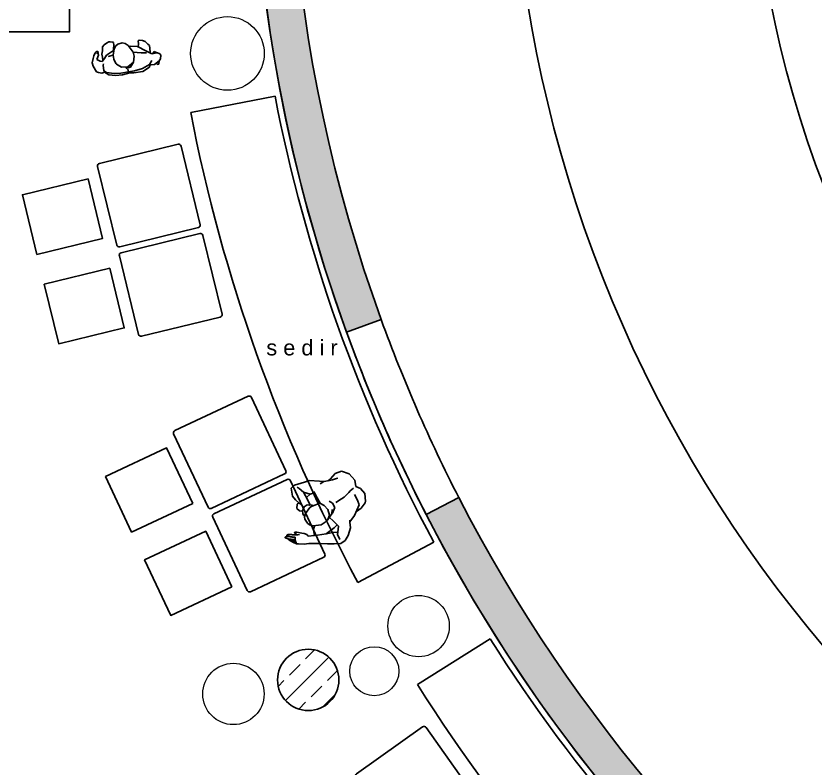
# Model space of a CAD drawing. Header units: centimetres. Extents: x -4936 to 1070, y -18359 to -13352.
# Drawn here: x -1474 to -823, y -14984 to -14371 of the extents above; entities that cross this region are included whole.
import ezdxf

# ---------------------------------------------------------------- set-up
doc = ezdxf.new("R2010")
doc.units = ezdxf.units.CM
doc.header["$MEASUREMENT"] = 0
doc.layers.add('_BK_PEYZAJ_AVM', color=7, linetype='Continuous', lineweight=5, true_color=0x1d5e12)
for name, color, linetype in [('a_p4', 4, 'Continuous'), ('a_p5', 5, 'Continuous'), ('a_p8', 8, 'Continuous'), ('str_SNL_hatch', 1, 'Continuous'), ('str_SNL_wall_sheer', 5, 'Continuous'), ('TEFRIS', 12, 'Continuous')]:
    doc.layers.add(name, color=color, linetype=linetype)
doc.layers.add('yazı', color=30, linetype='Continuous', lineweight=9)
doc.styles.add('25', font='Arial.ttf', dxfattribs={"height": 25})

# ---------------------------------------------------------------- blocks, each defined once
blk = doc.blocks.new('A$C47794B28')
at = {"layer": 'str_SNL_hatch'}
h = blk.add_hatch(dxfattribs=at)
h.set_pattern_fill('ANSI33', color=256, scale=100, style=0)
h.set_pattern_definition([(45, (-1153.641385440734, -4045.180646853264), (-17.67766952966369, 17.67766952966369), []), (45, (-1135.963715940734, -4045.180646853264), (-17.67766952966369, 17.67766952966369), [12.5, -6.25])])
edge = h.paths.add_edge_path()
edge.add_arc((0, 0), 25, 0, 360)
at = {"layer": 'str_SNL_wall_sheer'}
blk.add_circle((0, 0), 25, dxfattribs=at)
blk = doc.blocks.new('dada')
for p, q in [((219973.4297527905, -31806.8618306515), (219967.8187333976, -31810.10482326217)), ((219980.4856698812, -31806.96618437461), (219973.4297527905, -31806.8618306515)), ((219984.7079820423, -31810.00849674895), (219980.4856698812, -31806.96618437461)), ((219967.8187333976, -31810.10482326217), (219965.6273052227, -31815.2904005551)), ((219984.2825399424, -31815.56332567588), (219984.5506578094, -31812.1366389624)), ((219988.5610425697, -31808.21842904549), (219984.7079820423, -31810.00849674895)), ((219993.9071640513, -31808.37094602522), (219988.5610425697, -31808.21842904549)), ((219998.8760066897, -31812.25611538973), (219993.9071640513, -31808.37094602522)), ((219999.6707004234, -31813.15516284641), (219998.8760066897, -31812.25611538973)), ((220000.906890676, -31818.54142037474), (219999.6707004234, -31813.15516284641)), ((219965.6273052227, -31815.2904005551), (219966.3176452338, -31821.02182808958)), ((219966.3176452338, -31821.02182808958), (219966.1007320164, -31823.51507609218)), ((219966.7350601243, -31822.57107951), (219967.9311143297, -31820.29937924046)), ((219967.9311143297, -31820.29937924046), (219969.4000936557, -31817.12863151517)), ((219969.4000936557, -31817.12863151517), (219969.8014541273, -31816.05298545092)), ((219984.571519482, -31817.25706686612), (219984.2825399424, -31815.56332567588)), ((219984.6036283198, -31818.70196456343), (219984.571519482, -31817.25706686612)), ((219984.6036283198, -31820.51611389566), (219984.6036283198, -31818.70196456343)), ((219984.7240364612, -31822.7797869553), (219984.6036283198, -31820.51611389566)), ((219993.9553273079, -31816.30182894386), (219988.7697500149, -31815.09774752866)), ((219997.5916531805, -31817.9474068775), (219993.9553273079, -31816.30182894386)), ((219999.7268908894, -31822.23393671375), (219997.5916531805, -31817.9474068775)), ((220000.1764146177, -31823.1490385893), (220000.906890676, -31818.54142037474)), ((219964.1021354306, -31826.48835771225), (219961.5494828313, -31828.75203077283)), ((219963.5562851892, -31829.8035952083), (219964.1021354306, -31826.48835771225)), ((219964.1021354306, -31826.48835771225), (219966.7350601243, -31822.57107951)), ((219983.4316557427, -31830.56618010413), (219984.3628120367, -31825.27624908809)), ((219984.3628120367, -31825.27624908809), (219984.7240364612, -31822.7797869553)), ((220001.5892034777, -31826.61679306321), (219999.7268908894, -31822.23393671375)), ((220002.812862759, -31832.98161714871), (220001.5892034777, -31826.61679306321)), ((219961.5494828313, -31828.75203077283), (219955.5290757574, -31834.57978482053)), ((219981.9947852543, -31833.11883270342), (219978.9364184608, -31834.0178801601)), ((219985.9200906666, -31833.88944480915), (219981.9947852543, -31833.11883270342)), ((219988.0151923284, -31838.63352558363), (219985.9200906666, -31833.88944480915)), ((220002.9297474528, -31833.11080549445), (220001.8621285984, -31831.93080570709)), ((220006.6623998386, -31835.82400228243), (220002.9297474528, -31833.11080549445)), ((219954.1564229445, -31838.39270930059), (219950.2873079983, -31846.23529291499)), ((219955.5290757574, -31834.57978482053), (219954.1564229445, -31838.39270930059)), ((219965.9483935999, -31838.13583859868), (219964.2643284123, -31841.56198145051)), ((219965.9483935999, -31838.13583859868), (219964.9771012587, -31837.71039649818)), ((219970.2750594838, -31839.4683553639), (219965.9483935999, -31838.13583859868)), ((219975.2760109598, -31840.4155660772), (219970.2750594838, -31839.4683553639)), ((219978.8240375288, -31839.44427373607), (219975.1475756089, -31840.73665445458)), ((219983.2068938786, -31839.40413768843), (219978.8240375288, -31839.44427373607)), ((219987.6379134851, -31841.50726655938), (219983.2068938786, -31839.40413768843)), ((219988.0713827943, -31839.18740303416), (219985.6551459042, -31836.8534129753)), ((219988.0713827943, -31839.18740303416), (219988.0151923284, -31838.63352558363)), ((219988.4727432659, -31841.62767470136), (219988.0713827943, -31839.18740303416)), ((220008.267841725, -31838.35257325295), (220006.6623998386, -31835.82400228243)), ((220010.106072685, -31841.56345702588), (220008.267841725, -31838.35257325295)), ((219950.2873079983, -31846.23529291499), (219950.447852187, -31849.80740111202)), ((219954.9077826402, -31845.06717924561), (219953.1080794733, -31845.58927202571)), ((219959.3981907036, -31844.47733404927), (219954.9077826402, -31845.06717924561)), ((219964.2643284123, -31841.56198145051), (219959.3981907036, -31844.47733404927)), ((219962.8418635499, -31845.247946155), (219959.3981907036, -31844.47733404927)), ((219970.6202294894, -31847.49556479576), (219962.8418635499, -31845.247946155)), ((219964.2466252003, -31845.64127941683), (219964.2643284123, -31841.56198145051)), ((219972.1694809097, -31846.31556500934), (219970.965399495, -31847.20658525612)), ((219972.1694809097, -31846.31556500934), (219972.9201586505, -31846.52655505735)), ((219975.1475756089, -31840.73665445458), (219972.5628141719, -31847.45542874906)), ((219989.3878451411, -31844.89474893987), (219987.6379134851, -31841.50726655938)), ((219989.0988656016, -31844.07597357847), (219988.4727432659, -31841.62767470136)), ((219993.4646748132, -31842.31559024818), (219988.641314664, -31842.96019146659)), ((219989.40389956, -31845.85801407203), (219989.0988656016, -31844.07597357847)), ((219989.40389956, -31847.79257154532), (219989.3878451411, -31844.89474893987)), ((219999.271145249, -31842.09529755797), (219993.4646748132, -31842.31559024818)), ((219997.0136941015, -31853.7246793152), (219997.9296475574, -31845.56643866535)), ((219997.9296475574, -31845.56643866535), (219997.6077075994, -31842.2297154085)), ((219999.271145249, -31842.09529755797), (220002.3437611642, -31845.7054970923)), ((219999.9677071724, -31848.98059854071), (220002.3437611642, -31845.7054970923)), ((220002.3437611642, -31845.7054970923), (220003.5398153696, -31847.2708029316)), ((220011.4867527073, -31845.76971476778), (220010.106072685, -31841.56345702588)), ((220010.8365487432, -31850.10440786157), (220011.4867527073, -31845.76971476778)), ((219950.447852187, -31849.80740111202), (219955.802000878, -31853.25910116799)), ((219955.802000878, -31853.25910116799), (219959.8958776883, -31853.53202628877)), ((219959.8958776883, -31853.53202628877), (219963.4834174273, -31853.17397701806)), ((219963.1549247177, -31854.84848863605), (219963.3556049535, -31853.17882907364)), ((219963.4834174273, -31853.17397701806), (219967.2889375751, -31852.84168627739)), ((219967.2889375751, -31852.84168627739), (219968.8221345766, -31852.86576790616)), ((219969.0790052784, -31849.15719714828), (219968.5813182937, -31852.23161836129)), ((219968.5813182937, -31852.23161836129), (219970.18676018, -31855.43447492432)), ((219968.5813182937, -31852.23161836129), (219968.5813182937, -31852.23161836129)), ((219970.5881206517, -31848.02536061846), (219969.0790052784, -31849.15719714828)), ((219970.965399495, -31847.20658525612), (219970.5881206517, -31848.02536061846)), ((219972.5628141719, -31847.45542874906), (219972.1694809097, -31849.01270737845)), ((219972.1694809097, -31849.01270737845), (219973.4136983716, -31854.95284235824)), ((219985.0932880951, -31857.08808006693), (219988.9062125753, -31851.81420347068)), ((219988.9062125753, -31851.81420347068), (219989.40389956, -31847.79257154532)), ((219997.0136941015, -31853.7246793152), (219999.9677071724, -31848.98059854071)), ((220003.5398153696, -31847.2708029316), (220008.0350526516, -31848.65148295436)), ((220007.3768214781, -31854.47120979216), (220010.8365487432, -31850.10440786157)), ((220010.8365487432, -31850.10440786157), (220010.8365487432, -31850.10440786157)), ((219965.6433596415, -31857.48944053866), (219963.1549247177, -31854.84848863605)), ((219968.5090734088, -31857.12018890467), (219965.6433596415, -31857.48944053866)), ((219970.315195531, -31855.52277422763), (219968.5090734088, -31857.12018890467)), ((219970.18676018, -31855.43447492432), (219971.9607734645, -31856.55828424424)), ((219971.9607734645, -31856.55828424424), (219973.3896167434, -31857.24862425562)), ((219973.3896167434, -31857.24862425562), (219974.2986825771, -31857.09719472818)), ((219973.4136983716, -31854.95284235824), (219974.9308409543, -31857.3610051877)), ((219974.2986825771, -31857.09719472818), (219973.9987185846, -31855.88144587141)), ((219974.9308409543, -31857.3610051877), (219976.5603644689, -31858.48481450856)), ((219976.5603644689, -31858.48481450856), (219980.2849896453, -31859.19923614778)), ((219980.2849896453, -31859.19923614778), (219982.4443089826, -31858.75773962933)), ((219982.4443089826, -31858.75773962933), (219985.0932880951, -31857.08808006693)), ((219985.7996825251, -31856.20508703005), (219987.9028113963, -31859.36780754544)), ((219987.9028113963, -31859.36780754544), (219991.6434909916, -31861.5752901395)), ((219991.6434909916, -31861.5752901395), (219993.1686607835, -31859.66481429499)), ((219993.1686607835, -31859.66481429499), (219997.0136941015, -31853.7246793152)), ((219998.7234897105, -31863.71855505809), (220003.6682507206, -31858.46876008969)), ((220003.6682507206, -31858.46876008969), (220007.3768214781, -31854.47120979216)), ((219986.8030837041, -31865.86984718565), (219984.8604990216, -31866.76889464233)), ((219988.5677589089, -31865.90963839062), (219986.8030837041, -31865.86984718565)), ((219988.5677589089, -31865.90963839062), (219991.6434909916, -31861.5752901395)), ((219993.3372321817, -31869.50617305815), (219998.7234897105, -31863.71855505809)), ((219980.0843094096, -31870.44535656154), (219978.8160103194, -31871.79392774656)), ((219978.8160103194, -31871.79392774656), (219978.8641735759, -31872.05079844847)), ((219978.8641735759, -31872.05079844847), (219979.1531531155, -31872.17120658953)), ((219979.1531531155, -31872.17120658953), (219981.2161459395, -31871.84209100317)), ((219981.0475745414, -31869.81923422657), (219980.0843094096, -31870.44535656154)), ((219980.2689352265, -31873.42345126134), (219981.4970268902, -31872.1621443785)), ((219983.158730622, -31868.06930256981), (219981.0475745414, -31869.81923422657)), ((219981.2161459395, -31871.84209100317), (219982.1794110713, -31871.28018634274)), ((219981.4970268902, -31872.1621443785), (219982.1794110713, -31871.28018634274)), ((219982.1794110713, -31871.28018634274), (219982.7252613127, -31870.18045865066)), ((219984.8604990216, -31866.76889464233), (219983.158730622, -31868.06930256981)), ((219991.2180488916, -31872.74916566882), (219987.8768357517, -31875.8568393809)), ((219993.3372321817, -31869.50617305815), (219991.2180488916, -31872.74916566882)), ((219976.2713849294, -31878.09528715044), (219976.6566909822, -31876.8671241074)), ((219976.4078474898, -31878.38426669009), (219976.2713849294, -31878.09528715044)), ((219976.7851263331, -31878.45651157453), (219976.4078474898, -31878.38426669009)), ((219976.4800923746, -31879.78100113078), (219978.1176430988, -31877.91868854288)), ((219976.6566909822, -31876.8671241074), (219977.5156023913, -31876.05637595497)), ((219977.8607723969, -31877.76617156409), (219976.7851263331, -31878.45651157453)), ((219979.1555914146, -31879.29314953248), (219976.8814528462, -31880.615830912)), ((219977.5156023913, -31876.05637595497), (219978.4547858949, -31875.02889314734)), ((219978.6715205496, -31877.01161387723), (219977.8607723969, -31877.76617156409)), ((219978.1176430988, -31877.91868854288), (219979.0487993929, -31877.16413085602)), ((219978.4547858949, -31875.02889314734), (219979.1527900758, -31874.38074640811)), ((219980.1324726662, -31875.8316140908), (219978.6715205496, -31877.01161387723)), ((219979.0487993929, -31877.16413085602), (219980.260908017, -31876.21692014366)), ((219979.1527900758, -31874.38074640811), (219980.2689352265, -31873.42345126134)), ((219981.039547332, -31877.68589946974), (219979.1555914146, -31879.29314953248)), ((219981.2458448934, -31878.56295809589), (219979.1555914146, -31879.29314953248)), ((219979.4418951173, -31879.51725859913), (219979.1555914146, -31879.29314953248)), ((219981.0336153805, -31879.23450300258), (219979.4418951173, -31879.51725859913)), ((219982.06766917, -31874.36340160176), (219980.1324726662, -31875.8316140908)), ((219980.260908017, -31876.21692014366), (219981.2803636149, -31875.31787268698)), ((219984.2877995938, -31878.28020231679), (219981.0336153805, -31879.23450300258)), ((219982.2115199091, -31876.84304247864), (219981.039547332, -31877.68589946974)), ((219983.4742533857, -31877.43193497855), (219981.2458448934, -31878.56295809589)), ((219981.2803636149, -31875.31787268698), (219982.2275743279, -31874.55528779115)), ((219982.2275743279, -31874.55528779115), (219982.06766917, -31874.36340160176)), ((219982.2115199091, -31876.84304247864), (219983.8633408775, -31875.8767784673)), ((219982.2275743279, -31874.55528779115), (219983.8633408775, -31875.8767784673)), ((219985.165176326, -31876.82246678203), (219983.4742533857, -31877.43193497855)), ((219983.8633408775, -31875.8767784673), (219986.6805280104, -31877.05314712293)), ((219986.6805280104, -31877.05314712293), (219984.2877995938, -31878.28020231679)), ((219985.9787222246, -31876.82246678203), (219985.165176326, -31876.82246678203)), ((219987.8768357517, -31875.8568393809), (219986.6805280104, -31877.05314712293)), ((219976.616554935, -31880.36698741998), (219976.4800923746, -31879.78100113078)), ((219976.8814528462, -31880.615830912), (219976.616554935, -31880.36698741998))]:
    blk.add_line(p, q)
blk = doc.blocks.new('cfcfcfcfc')
for p, q in [((220719.9005096011, -32187.92203933416), (220726.1268966023, -32185.39550769543)), ((220720.2749638649, -32185.75696089601), (220725.9542898391, -32182.87465660645)), ((220725.9542898391, -32182.87465660645), (220733.3866603464, -32182.47514965081)), ((220726.1268966023, -32185.39550769543), (220732.8165091297, -32184.1364172318)), ((220732.8165091297, -32184.1364172318), (220737.8219944573, -32183.93598147585)), ((220733.3866603464, -32182.47514965081), (220736.777211783, -32182.95759633459)), ((220736.777211783, -32182.95759633459), (220742.95946879, -32181.96910738868)), ((220737.8219944573, -32183.93598147585), (220736.777211783, -32182.95759633459)), ((220737.8219944573, -32183.93598147585), (220744.0632200101, -32183.47591673069)), ((220738.0080686045, -32186.0885782749), (220737.8219944573, -32183.93598147585)), ((220742.95946879, -32181.96910738868), (220748.5391777823, -32182.01586095586)), ((220744.0632200101, -32183.47591673069), (220749.4079694115, -32183.76417317112)), ((220748.5391777823, -32182.01586095586), (220753.9573235751, -32183.21392546567)), ((220749.4079694115, -32183.76417317112), (220755.6788254841, -32185.36761916723)), ((220753.9573235751, -32183.21392546567), (220757.2069877654, -32185.81054377627)), ((220755.6788254841, -32185.36761916723), (220757.5390876795, -32186.9210403411)), ((220757.2069877654, -32185.81054377627), (220759.5368211494, -32185.26620656288)), ((220759.5368211494, -32185.26620656288), (220762.0305721079, -32185.96768868259)), ((220710.044569187, -32194.43236027706), (220710.7236687546, -32191.48702913396)), ((220710.7236687546, -32191.48702913396), (220711.8576266333, -32189.90763217998)), ((220711.7594603094, -32190.0457882386), (220712.4235485416, -32187.41473156544)), ((220711.8576266333, -32189.90763217998), (220715.9147011692, -32187.4020147455)), ((220712.4235485416, -32187.41473156544), (220713.4814472586, -32187.12096912736)), ((220713.4814472586, -32187.12096912736), (220713.9541769376, -32187.65266323234)), ((220713.9541769376, -32187.65266323234), (220713.8668504294, -32188.63741884187)), ((220715.9147011692, -32187.4020147455), (220719.0069831167, -32187.53506697623)), ((220717.6637711413, -32190.88819976426), (220719.9005096011, -32187.92203933416)), ((220719.0069831167, -32187.53506697623), (220719.7318549512, -32186.9712852369)), ((220719.7318549512, -32186.9712852369), (220720.2749638649, -32185.75696089601)), ((220731.7884113461, -32196.07530008616), (220732.8224155314, -32191.37417818771)), ((220732.8224155314, -32191.37417818771), (220735.6311020153, -32187.55262817802)), ((220732.8224155314, -32191.37417818771), (220737.742761542, -32187.89522935108)), ((220735.6311020153, -32187.55262817802), (220739.5300722105, -32186.90010627503)), ((220737.742761542, -32187.89522935108), (220743.0340808277, -32188.22854869153)), ((220743.0340808277, -32188.22854869153), (220746.6937807411, -32191.12839707358)), ((220746.6937807411, -32191.12839707358), (220747.2126206226, -32191.69159516854)), ((220747.2126206226, -32191.69159516854), (220748.4009474103, -32195.56854311766)), ((220757.565310262, -32191.65133890051), (220757.2224796502, -32192.68500292911)), ((220757.5390876795, -32186.9210403411), (220757.565310262, -32191.65133890051)), ((220762.0305721079, -32185.96768868259), (220763.5952331154, -32186.72002275863)), ((220763.5952331154, -32186.72002275863), (220765.8696190244, -32191.70736428177)), ((220765.8696190244, -32191.70736428177), (220766.2937965617, -32194.63580236641)), ((220710.7155692581, -32195.72071388726), (220710.044569187, -32194.43236027706)), ((220712.5535862284, -32196.65458864389), (220710.7155692581, -32195.72071388726)), ((220716.2354970942, -32196.40558305591), (220712.5535862284, -32196.65458864389)), ((220712.5535862284, -32196.65458864389), (220713.9512054443, -32197.30005128526)), ((220713.9512054443, -32197.30005128526), (220715.0953833433, -32198.00526553469)), ((220715.0953833433, -32198.00526553469), (220715.8861379908, -32197.12509693737)), ((220715.8861379908, -32197.12509693737), (220715.2517741084, -32196.46312554642)), ((220717.1316978563, -32196.35316014449), (220716.2354970942, -32196.40558305591)), ((220721.7129820531, -32199.35929380411), (220717.1316978563, -32196.35316014449)), ((220718.2746993256, -32203.17274726926), (220718.2926856884, -32197.96525876464)), ((220718.2926856884, -32197.96525876464), (220718.4305698325, -32197.20545015672)), ((220725.799096367, -32197.99311226522), (220721.3358221546, -32197.50822698984)), ((220732.1204645984, -32199.47548777393), (220725.799096367, -32197.99311226522)), ((220732.1204645984, -32199.47548777393), (220731.7884113461, -32196.07530008616)), ((220748.4009474103, -32195.56854311766), (220748.6341697503, -32198.89075630736)), ((220748.6341697503, -32198.89075630736), (220752.6404006589, -32198.1884012109)), ((220755.8409037825, -32196.8505739995), (220754.1041920916, -32199.31685331707)), ((220758.0017852365, -32194.72490876286), (220755.8409037825, -32196.8505739995)), ((220757.3679090977, -32195.34845452501), (220757.5138719996, -32198.0216760121)), ((220757.5138719996, -32198.0216760121), (220757.5725187139, -32200.70219444902)), ((220759.7930471205, -32195.02905559989), (220758.0017852365, -32194.72490876286)), ((220761.1165298869, -32196.22083149447), (220759.7930471205, -32195.02905559989)), ((220760.4124019521, -32200.13826749152), (220762.1598653195, -32196.70955074792)), ((220762.1598653195, -32196.70955074792), (220761.1165298869, -32196.22083149447)), ((220765.03464594, -32197.91603382283), (220764.4133302343, -32200.07951855504)), ((220766.2937965617, -32194.63580236641), (220765.03464594, -32197.91603382283)), ((220719.5314209799, -32204.6209348009), (220718.2746993256, -32203.17274726926)), ((220721.4273792493, -32206.79556692734), (220719.5314209799, -32204.6209348009)), ((220728.0483852127, -32203.44546518893), (220721.7129820531, -32199.35929380411)), ((220727.4758861059, -32203.08509017261), (220727.1671751442, -32205.71453262093)), ((220733.7687228632, -32204.53547764754), (220728.0483852127, -32203.44546518893)), ((220735.5977304379, -32205.19788288257), (220732.1204645984, -32199.47548777393)), ((220735.0854600902, -32204.35486038517), (220733.7687228632, -32204.53547764754)), ((220737.7495383262, -32207.07706957379), (220735.5977304379, -32205.19788288257)), ((220747.1757032005, -32203.81334139438), (220745.5662181176, -32206.14651541152)), ((220747.0926012821, -32206.85673153693), (220747.729048042, -32204.03755728992)), ((220748.6341697503, -32198.89075630736), (220747.1757032005, -32203.81334139438)), ((220747.9888946306, -32202.58489218795), (220747.5206385383, -32202.64912302418)), ((220747.729048042, -32204.03755728992), (220747.9888946306, -32202.58489218795)), ((220754.1041920916, -32199.31685331707), (220747.9888946306, -32202.58489218795)), ((220756.8570949709, -32203.33446176977), (220756.3924650574, -32206.47670697385)), ((220757.5725187139, -32200.70219444902), (220756.8570949709, -32203.33446176977)), ((220760.5550243759, -32201.82991804888), (220760.4124019521, -32200.13826749152)), ((220760.7862783664, -32202.66187759706), (220760.5550243759, -32201.82991804888)), ((220760.6780010334, -32203.39609870698), (220760.7911674885, -32203.02058416956)), ((220761.567754635, -32203.40197091321), (220760.6780010334, -32203.39609870698)), ((220760.7911674885, -32203.02058416956), (220761.2014847836, -32201.94503817083)), ((220761.2014847836, -32201.94503817083), (220761.3932582805, -32200.9363809408)), ((220762.052268826, -32203.07349535202), (220761.567754635, -32203.40197091321)), ((220763.346100725, -32201.82771435259), (220762.052268826, -32203.07349535202)), ((220764.4133302343, -32200.07951855504), (220763.346100725, -32201.82771435259)), ((220723.4265145014, -32207.8836451753), (220721.4273792493, -32206.79556692734)), ((220726.0843847114, -32208.44645878991), (220723.4265145014, -32207.8836451753)), ((220726.9369413852, -32208.15753894643), (220726.0843847114, -32208.44645878991)), ((220727.1671751442, -32205.71453262093), (220726.9369413852, -32208.15753894643)), ((220740.2112616435, -32207.83562495899), (220737.7495383262, -32207.07706957379)), ((220743.9085217413, -32207.3419521817), (220740.2112616435, -32207.83562495899)), ((220745.5662181176, -32206.14651541152), (220743.9085217413, -32207.3419521817)), ((220747.11124633, -32209.07355060759), (220747.0926012821, -32206.85673153693)), ((220747.7400883506, -32209.48084452511), (220747.11124633, -32209.07355060759)), ((220749.7212384248, -32209.795235757), (220747.7400883506, -32209.48084452511)), ((220750.8239582654, -32210.02005373414), (220749.7212384248, -32209.795235757)), ((220752.9845143159, -32209.18560371951), (220750.8239582654, -32210.02005373414)), ((220754.9585909721, -32207.88441004181), (220752.9845143159, -32209.18560371951)), ((220756.3924650574, -32206.47670697385), (220754.9585909721, -32207.88441004181))]:
    blk.add_line(p, q)

msp = doc.modelspace()

# ---------------------------------------------------------------- hatches: boundary and pattern name
at = {"ltscale": 0.5}
h = msp.add_hatch(dxfattribs=at)
h.set_pattern_fill('ANSI31', color=251, scale=30)
h.set_pattern_definition([(45, (0, 0), (-2.651650429449553, 2.651650429449553), [])])
h.paths.add_polyline_path([(-2516.843590909426, -14316.52290540739), (-2256.882347615247, -14312.03380903898), (-2257.244968559404, -14291.03694008067), (-2550.165474467876, -14296.09518785115), (-2558.475702834791, -13815.91650807429, -0.1308454322229483), (-1280.994388038846, -14177.08434531637, -0.4909207448592173), (-1280.915173063945, -14177.04824942735, -0.006684101993537171), (-1280.063303369825, -14142.81103712408, 0.1322383616202147), (-2589.004360139576, -13785.62939701144), (-2568.301750375699, -14981.86028086196), (-2121.16001229918, -15240.01768370634), (-2106.160012299181, -15214.03692159281), (-2250.031909342201, -15130.9724431062), (-2182.49595614505, -15013.99674083114), (-2009.290875388102, -15113.99674083104), (-2009.280802486639, -15113.97929405392), (-1998.290875388066, -15094.94418194771), (-2189.682489624458, -14984.44418194821), (-2260.208888771012, -14985.66205503682), (-2505.172369928841, -14989.8921651091, -1.051942291180015e-05), (-2509.244969272797, -14755.45713887363), (-2249.28372509293, -14750.96804248995), (-2249.648000293222, -14729.97120209787), (-2509.609244393927, -14734.46029848023, -1.875340690050061e-05)])
at = {"layer": 'str_SNL_hatch'}
h = msp.add_hatch(dxfattribs=at)
h.set_pattern_fill('ANSI33', color=256, scale=100, style=0)
h.set_pattern_definition([(45, (-1280.999999972781, -14946.66331166478), (-17.67766952966369, 17.67766952966369), []), (45, (-1263.32233047278, -14946.66331166478), (-17.67766952966369, 17.67766952966369), [12.5, -6.25])])
edge = h.paths.add_edge_path()
edge.add_line((1020.221248035815, -14935.91842279683), (1020.221248035816, -14915.77177643734))
edge.add_arc((1.732965415612853e-08, -14191.79000521181), 1250.99999999011, 323.89375706561265, 324.63926411259865, ccw=False)
edge.add_line((1010.715026199898, -14928.98477989759), (1020.221248035815, -14935.91842279683))
edge = h.paths.add_edge_path()
edge.add_line((-928.013213809495, -13352.86660290498), (-968.0746484738034, -13352.86660290498))
edge.add_arc((1.299110863328679e-08, -14191.79000521267), 1280.999999993109, 139.0881391513615, 199.9352090622587)
edge.add_line((-1204.240919035784, -14628.5563144341), (-1176.038555584841, -14618.32759524628))
edge.add_arc((1.73296257344191e-08, -14191.79000521181), 1250.99999999011, 137.8864369921486, 199.9352090622411, ccw=False)
edge = h.paths.add_edge_path()
edge.add_line((968.074648499785, -13352.86660290498), (928.0132138441546, -13352.86660290498))
edge.add_arc((1.73296257344191e-08, -14191.79000521181), 1250.99999999011, 35.36073588740129, 42.11356300785138, ccw=False)
edge.add_line((1020.221248035815, -13467.80823398628), (1020.221248035814, -13417.12258943665))
edge.add_arc((1.299110863328679e-08, -14191.79000521267), 1280.999999993109, 37.20988071160129, 40.9118608486385)
h = msp.add_hatch(dxfattribs=at)
h.set_pattern_fill('ANSI33', color=256, scale=100, style=0)
h.set_pattern_definition([(45, (-1314.999999972781, -15506.79000520192), (-17.67766952966369, 17.67766952966369), []), (45, (-1297.32233047278, -15506.79000520192), (-17.67766952966369, 17.67766952966369), [12.5, -6.25])])
h.paths.add_polyline_path([(-1112.826364537097, -14763.29545779108), (-1139.512848099774, -14777.00062451968, 0.1734696863590305), (-509.8151108867387, -15366.97065203532), (-470.4878524470987, -15366.97065203721), (-470.4878524470914, -15383.26060101268, 0.1911662750677613), (474.5121475293417, -15381.66362112158), (474.5121475293417, -15366.97065203749), (509.8151109163955, -15366.97065203749, 0.1015479044183072), (931.4431470421114, -15071.20723487884), (909.6294902029549, -15050.61198359842, -0.5175889460298935)])

# ---------------------------------------------------------------- linework, layer by layer
at = {"ltscale": 0.5}
for centre, radius, start, end in [((1.734588295221329e-08, -14191.7900052118), 1250.999999990128, 199.9352090621345, 207.1833142657024), ((1.727312337607145e-08, -14191.79000521183), 1280.999999990046, 199.9352090621344, 207.1833142657022)]:
    msp.add_arc(centre, radius, start, end, dxfattribs=at)
at = {"layer": '_BK_PEYZAJ_AVM', "ltscale": 0.5}
for centre, radius in [((-1301.341841218652, -14401.34205584262), 30), ((-1145.565789378202, -14868.06301523907), 25), ((-1181.675124792259, -14904.85770104542), 20), ((-1296.467841825644, -14923.39961594086), 25)]:
    msp.add_circle(centre, radius, dxfattribs=at)
at = {"layer": 'a_p4'}
msp.add_arc((0.002867259520314747, -14191.75014546266), 1280.997589685, 179.3425340948967, 322.7900492010075, dxfattribs=at)
at = {"layer": 'a_p5', "ltscale": 2}
for points in [[(-1176.038555584841, -14618.32759524628), (-1204.240919028773, -14628.55631443181)], [(-1112.826364537097, -14763.29545779108), (-1139.512848099774, -14777.00062451968)]]:
    msp.add_lwpolyline(points, dxfattribs=at)
for radius, start, end in [(1250.999999990111, 137.8864369921175, 199.9352090621344), (1280.999999990111, 180, 199.9352090621344), (1250.999999990111, 207.1833142657025, 316.6456518621084), (1280.999999990111, 207.1833142657023, 316.6456518621084)]:
    msp.add_arc((1.733133103698492e-08, -14191.79000521181), radius, start, end, dxfattribs=at)
at = {"layer": 'a_p8'}
for radius, start, end in [(1069.999998992901, 128.3679712006075, 51.63202879939251), (874.9999989929013, 106.5101107244648, 73.48988927553519)]:
    msp.add_arc((2.61301561010896e-06, -14191.79000285744), radius, start, end, dxfattribs=at)
at = {"layer": 'TEFRIS'}
for p, q in [((-1262.527979997381, -14436.18749462226), (-1331.252436488579, -14449.48971548907)), ((-1194.972568073632, -14832.6532750967), (-1133.283220539568, -14799.57118929756)), ((-1146.504382287564, -14915.80165603874), (-1087.318799600106, -14878.42429923083))]:
    msp.add_line(p, q, dxfattribs=at)
for points in [[(-1430.118262517515, -14343.73990497492), (-1700.118262517515, -14343.73990497492), (-1700.118262517515, -14383.73990497492), (-1430.118262517515, -14383.73990497492)], [(-1414.924988903182, -14503.57720518522), (-1468.365791599283, -14516.58030509241), (-1456.544791683657, -14565.16285299796), (-1403.103988987556, -14552.15975309076)], [(-1397.154451922341, -14576.44151754328), (-1450.595254618442, -14589.44461745047), (-1438.774254702812, -14638.02716535601), (-1385.333452006711, -14625.02406544882)], [(-1329.601240185608, -14768.10849212014), (-1379.385199125052, -14791.48705991879), (-1400.638442578367, -14746.22891542839), (-1350.854483638926, -14722.85034762974)], [(-1297.757747829306, -14836.01277765908), (-1347.541706768749, -14859.39134545773), (-1368.794950222065, -14814.13320096733), (-1319.010991282625, -14790.75463316868)]]:
    msp.add_lwpolyline(points, close=True, dxfattribs=at)
for points in [[(-1407.146542834769, -14493.37943599894), (-1391.508470291628, -14557.50003087403, 0.4142135623730951), (-1389.091540975922, -14558.96919821742), (-1324.970946100831, -14543.33112567428, 0.4142135623730951), (-1323.501778757438, -14540.91419635858), (-1339.139851300581, -14476.79360148348, 0.4142135623730951), (-1341.556780616285, -14475.32443414009), (-1405.677375491374, -14490.96250668324, 0.4142135623730951)], [(-1389.376005853923, -14566.243748357), (-1373.737933310782, -14630.36434323209, 0.4142135623730951), (-1371.321003995077, -14631.83351057548), (-1307.200409119987, -14616.19543803234, 0.4142135623730951), (-1305.731241776593, -14613.77850871664), (-1321.369314319738, -14549.65791384154, 0.4142135623730951), (-1323.786243635443, -14548.18874649815), (-1387.906838510533, -14563.82681904129, 0.4142135623730951)], [(-1317.147627294313, -14771.17545243445), (-1345.169900567858, -14711.41968116019, -0.4142135623730951), (-1344.208279416323, -14708.75974041631), (-1284.452508142054, -14680.73746714277, -0.4142135623730951), (-1281.792567398181, -14681.6990882943), (-1253.770294124635, -14741.45485956857, -0.4142135623730951), (-1254.731915276172, -14744.11480031244), (-1314.487686550438, -14772.13707358599, -0.4142135623730951)], [(-1285.304134938011, -14839.0797379734), (-1313.326408211557, -14779.32396669912, -0.4142135623730951), (-1312.364787060018, -14776.66402595525), (-1252.609015785751, -14748.64175268171, -0.4142135623730951), (-1249.949075041879, -14749.60337383324), (-1221.92680176833, -14809.35914510751, -0.4142135623730951), (-1222.888422919868, -14812.01908585139), (-1282.644194194138, -14840.04135912493, -0.4142135623730951)], [(-1196.609577813517, -14991.23746171871), (-1158.421384402878, -15045.06739655084, 0.4142135623730951), (-1155.632956274307, -15045.54138871512), (-1101.803021442176, -15007.35319530449, 0.4142135623730951), (-1101.329029277887, -15004.56476717592), (-1139.517222688528, -14950.73483234378, 0.4142135623730951), (-1142.305650817096, -14950.2608401795), (-1196.13558564923, -14988.44903359014, 0.4142135623730951)]]:
    msp.add_lwpolyline(points, format="xyb", close=True, dxfattribs=at)
for centre, radius, start, end in [((0.03609714680897014, -14191.80715216266), 1285.997589685, 190.9546357363076, 208.2032806374614), ((0.03609714680897014, -14191.80715216266), 1355.997589685, 190.9546357363076, 208.2032806374614), ((0.002867259520314747, -14191.75014546266), 1285.997589685, 212.2735604338469, 229.5222053351064), ((0.002867259520314747, -14191.75014546266), 1355.997589685, 212.2735604338469, 229.5222053351065)]:
    msp.add_arc(centre, radius, start, end, dxfattribs=at)

# ---------------------------------------------------------------- block references
at = {"layer": 'a_p5', "ltscale": 2}
msp.add_blockref('A$C47794B28', (-1235.487852438302, -14911.97065203633), dxfattribs=at)
at = {"layer": 'TEFRIS'}
for name, p, rotation in [('cfcfcfcfc', (221576.3920863203, -21524.11290591735), 186.4694203849364), ('dada', (-125745.3052186295, 169345.712840928), 312.3073634112459)]:
    msp.add_blockref(name, p, dxfattribs=dict(at, rotation=rotation))

# ---------------------------------------------------------------- texts
at = {"layer": 'yazı', "insert": (-1269.64474466219, -14634.78566144394), "char_height": 12.68047872, "attachment_point": 1, "style": '25'}
msp.add_mtext_dynamic_manual_height_columns('s e d i r', width=313.7119059922934, gutter_width=1, heights=[0], dxfattribs=at)

doc.saveas('drawing.dxf')
